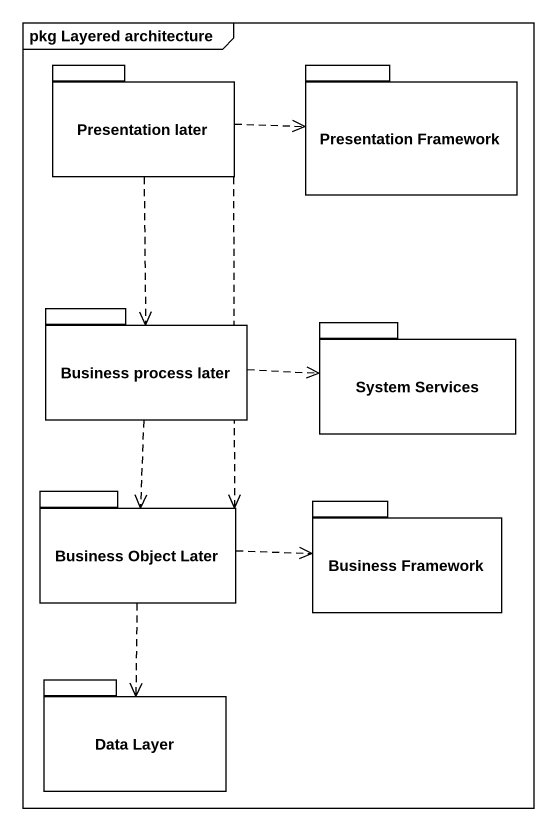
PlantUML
@startuml
mainframe pkg Layered architecture
package "Presentation later" as Presentation_later {
}
package "Presentation Framework" as Presentation_Framework {
}
package "Business process later" as Business_process_later {
}
package "System Services" as System_Services {
}
package "Business Object Later" as Business_Object_Later {
}
package "Business Framework" as Business_Framework {
}
package "Data Layer" as Data_Layer {
}
Presentation_later .right.> Presentation_Framework
Presentation_later ..> Business_process_later
Presentation_later ..> Business_Object_Later
Business_process_later .right.> System_Services
Business_process_later ..> Business_Object_Later
Business_Object_Later .right.> Business_Framework
Business_Object_Later ..> Data_Layer
@enduml
